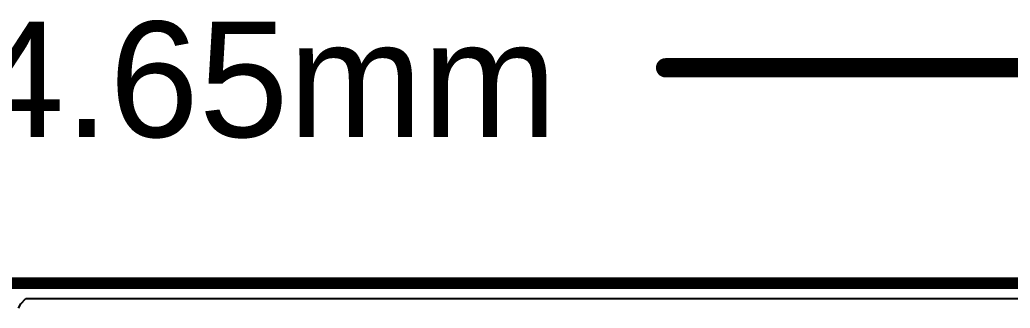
# Model space of a CAD drawing. Header units: inches. Extents: x -3 to 5381, y -57 to 5355.
# Drawn here: x 15.75 to 28.83, y 2.67 to 6.47 of the extents above; entities that cross this region are included whole.
import ezdxf

# ---------------------------------------------------------------- set-up
doc = ezdxf.new("R2010")
doc.units = ezdxf.units.IN
for name, color, linetype in [('Board_Outline', 216, 'Continuous'), ('Bottom Layer', 5, 'Continuous'), ('Dimension', 6, 'Continuous'), ('Top Layer', 1, 'Continuous')]:
    doc.layers.add(name, color=color, linetype=linetype)
doc.styles.add('Arial', font='', dxfattribs={"height": 0.2})
doc.styles.get('Arial').set_extended_font_data('Arial')

msp = doc.modelspace()

# ---------------------------------------------------------------- linework, layer by layer
at = {"layer": 'Board_Outline'}
msp.add_lwpolyline([(0.007, 2.996, 0.152, 0.152, 0), (38.653, 2.996, 0.152, 0.152, 0)], format="xyseb", dxfattribs=at)
at = {"layer": 'Bottom Layer'}
for p, q in [((15.763, 2.724), (15.829, 2.792)), ((15.829, 2.792), (38.653, 2.792)), ((15.733, 2.665), (15.763, 2.724))]:
    msp.add_line(p, q, dxfattribs=at)
at = {"layer": 'Dimension'}
msp.add_lwpolyline([(24.282, 5.838, 0.254, 0.254, 0), (41.653, 5.838, 0.254, 0.254, 0)], format="xyseb", dxfattribs=at)
msp.add_lwpolyline([(24.218, 5.838, 0.127, 0.127, 1), (24.345, 5.838, 0.127, 0.127, 1)], format="xyseb", close=True, dxfattribs=at)
at = {"layer": 'Top Layer'}
for p, q in [((15.763, 2.724), (15.829, 2.792)), ((15.829, 2.792), (38.653, 2.792)), ((15.733, 2.665), (15.763, 2.724))]:
    msp.add_line(p, q, dxfattribs=at)

# ---------------------------------------------------------------- texts
at = {"layer": 'Dimension', "style": 'Arial'}
msp.add_text('44.65mm', height=1.524, dxfattribs=at).set_placement((13.972, 4.924))

doc.saveas('drawing.dxf')
